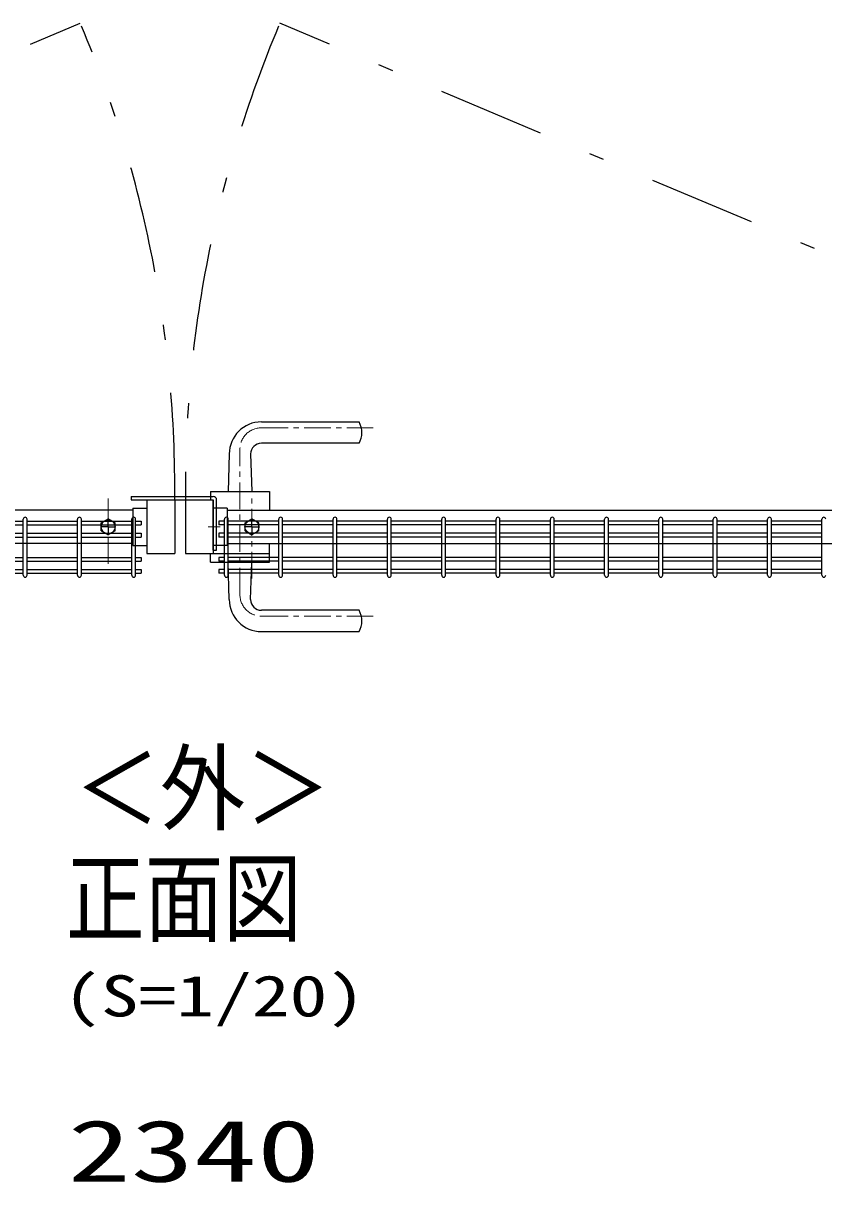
# Model space of a CAD drawing. Units: millimetres, scale not verified. Extents: x -4425 to 4425, y -3150 to 3150.
# Drawn here: x 1471 to 2219, y 1011 to 2094 of the extents above; entities that cross this region are included whole.
import ezdxf
from ezdxf.enums import TextEntityAlignment as Align

# ---------------------------------------------------------------- set-up
doc = ezdxf.new("R2010")
doc.units = ezdxf.units.MM
doc.header["$LTSCALE"] = 20
doc.linetypes.add('USER1', pattern=[2, 1.25, -0.25, 0.25, -0.25])
doc.linetypes.add('USER4', pattern=[10.7, 5, -2.5, 0.7, -2.5])
for name, color, linetype, lineweight in [('0-2_Jﾊﾟﾈﾙ', 3, 'Continuous', 25), ('0-3_寸法線', 4, 'Continuous', 25), ('0-7_外形線', 7, 'Continuous', 25), ('0-8_扉縦枠', 7, 'Continuous', 25), ('0-B_扉横枠', 7, 'Continuous', 25), ('0-D_ハッチング', 4, 'Continuous', 25), ('0-E_丁番', 3, 'Continuous', 25), ('0-F_軸線', 1, 'USER1', 9)]:
    doc.layers.add(name, color=color, linetype=linetype, lineweight=lineweight)
doc.layers.add('1-4_D-TITLE', color=7, linetype='Continuous')
doc.styles.add('ＭＳ ゴシック', font='')
doc.styles.get('ＭＳ ゴシック').set_extended_font_data('MS Gothic')

msp = doc.modelspace()

# ---------------------------------------------------------------- linework, layer by layer
at = {"layer": '0-2_Jﾊﾟﾈﾙ'}
for p, q in [((1423.46, 1629.22), (1470.62, 1629.22)), ((1423.46, 1625.62), (1470.62, 1625.62)), ((1470.62, 1578.62), (1470.62, 1631.02)), ((1474.22, 1578.62), (1474.22, 1631.02)), ((1474.22, 1629.22), (1521.39, 1629.22)), ((1474.22, 1625.62), (1521.39, 1625.62)), ((1521.39, 1578.62), (1521.39, 1631.02)), ((1524.99, 1578.62), (1524.99, 1631.02)), ((1524.99, 1629.22), (1572.16, 1629.22)), ((1524.99, 1625.62), (1572.16, 1625.62)), ((1572.16, 1578.62), (1572.16, 1631.02)), ((1575.76, 1578.62), (1575.76, 1631.02)), ((1575.76, 1629.22), (1580.96, 1629.22)), ((1575.76, 1625.62), (1580.96, 1625.62)), ((1580.96, 1629.22), (1580.96, 1625.62)), ((1653.56, 1629.22), (1653.56, 1625.62)), ((1658.76, 1629.22), (1653.56, 1629.22)), ((1658.76, 1625.62), (1653.56, 1625.62)), ((1658.76, 1578.62), (1658.76, 1631.02)), ((1662.36, 1578.62), (1662.36, 1631.02)), ((1709.53, 1629.22), (1662.36, 1629.22)), ((1709.53, 1625.62), (1662.36, 1625.62)), ((1709.53, 1578.62), (1709.53, 1631.02)), ((1713.13, 1578.62), (1713.13, 1631.02)), ((1760.3, 1629.22), (1713.13, 1629.22)), ((1760.3, 1625.62), (1713.13, 1625.62)), ((1760.3, 1578.62), (1760.3, 1631.02)), ((1763.9, 1578.62), (1763.9, 1631.02)), ((1811.07, 1629.22), (1763.9, 1629.22)), ((1811.07, 1625.62), (1763.9, 1625.62)), ((1811.07, 1578.62), (1811.07, 1631.02)), ((1814.67, 1578.62), (1814.67, 1631.02)), ((1861.84, 1629.22), (1814.67, 1629.22)), ((1861.84, 1625.62), (1814.67, 1625.62)), ((1861.84, 1578.62), (1861.84, 1631.02)), ((1865.44, 1578.62), (1865.44, 1631.02)), ((1912.61, 1629.22), (1865.44, 1629.22)), ((1912.61, 1625.62), (1865.44, 1625.62)), ((1912.61, 1578.62), (1912.61, 1631.02)), ((1916.21, 1578.62), (1916.21, 1631.02)), ((1963.38, 1629.22), (1916.21, 1629.22)), ((1963.38, 1625.62), (1916.21, 1625.62)), ((1963.38, 1578.62), (1963.38, 1631.02)), ((1966.98, 1578.62), (1966.98, 1631.02)), ((2014.15, 1629.22), (1966.98, 1629.22)), ((2014.15, 1625.62), (1966.98, 1625.62)), ((2014.15, 1578.62), (2014.15, 1631.02)), ((2017.75, 1578.62), (2017.75, 1631.02)), ((2064.92, 1629.22), (2017.75, 1629.22)), ((2064.92, 1625.62), (2017.75, 1625.62)), ((2064.92, 1578.62), (2064.92, 1631.02)), ((2068.52, 1578.62), (2068.52, 1631.02)), ((2115.69, 1629.22), (2068.52, 1629.22)), ((2115.69, 1625.62), (2068.52, 1625.62)), ((2115.69, 1578.62), (2115.69, 1631.02)), ((2119.29, 1578.62), (2119.29, 1631.02)), ((2166.46, 1629.22), (2119.29, 1629.22)), ((2166.46, 1625.62), (2119.29, 1625.62)), ((2166.46, 1578.62), (2166.46, 1631.02)), ((2170.06, 1578.62), (2170.06, 1631.02)), ((2217.22, 1629.22), (2170.06, 1629.22)), ((2217.22, 1625.62), (2170.06, 1625.62)), ((2217.22, 1578.62), (2217.22, 1631.02)), ((1423.46, 1617.92), (1470.62, 1617.92)), ((1474.22, 1617.92), (1521.39, 1617.92)), ((1524.99, 1617.92), (1572.16, 1617.92)), ((1575.76, 1617.92), (1580.96, 1617.92)), ((1580.96, 1617.92), (1580.96, 1614.32)), ((1653.56, 1617.92), (1653.56, 1614.32)), ((1658.76, 1617.92), (1653.56, 1617.92)), ((1709.53, 1617.92), (1662.36, 1617.92)), ((1760.3, 1617.92), (1713.13, 1617.92)), ((1811.07, 1617.92), (1763.9, 1617.92)), ((1861.84, 1617.92), (1814.67, 1617.92)), ((1912.61, 1617.92), (1865.44, 1617.92)), ((1963.38, 1617.92), (1916.21, 1617.92)), ((2014.15, 1617.92), (1966.98, 1617.92)), ((2064.92, 1617.92), (2017.75, 1617.92)), ((2115.69, 1617.92), (2068.52, 1617.92)), ((2166.46, 1617.92), (2119.29, 1617.92)), ((2217.22, 1617.92), (2170.06, 1617.92)), ((1423.46, 1614.32), (1470.62, 1614.32)), ((1474.22, 1614.32), (1521.39, 1614.32)), ((1524.99, 1614.32), (1572.16, 1614.32)), ((1575.76, 1614.32), (1580.96, 1614.32)), ((1658.76, 1614.32), (1653.56, 1614.32)), ((1709.53, 1614.32), (1662.36, 1614.32)), ((1760.3, 1614.32), (1713.13, 1614.32)), ((1811.07, 1614.32), (1763.9, 1614.32)), ((1861.84, 1614.32), (1814.67, 1614.32)), ((1912.61, 1614.32), (1865.44, 1614.32)), ((1963.38, 1614.32), (1916.21, 1614.32)), ((2014.15, 1614.32), (1966.98, 1614.32)), ((2064.92, 1614.32), (2017.75, 1614.32)), ((2115.69, 1614.32), (2068.52, 1614.32)), ((2166.46, 1614.32), (2119.29, 1614.32)), ((2217.22, 1614.32), (2170.06, 1614.32)), ((1423.46, 1595.32), (1470.62, 1595.32)), ((1474.22, 1595.32), (1521.39, 1595.32)), ((1524.99, 1595.32), (1572.16, 1595.32)), ((1575.76, 1595.32), (1580.96, 1595.32)), ((1580.96, 1595.32), (1580.96, 1591.72)), ((1653.56, 1595.32), (1653.56, 1591.72)), ((1658.76, 1595.32), (1653.56, 1595.32)), ((1709.53, 1595.32), (1662.36, 1595.32)), ((1760.3, 1595.32), (1713.13, 1595.32)), ((1811.07, 1595.32), (1763.9, 1595.32)), ((1861.84, 1595.32), (1814.67, 1595.32)), ((1912.61, 1595.32), (1865.44, 1595.32)), ((1963.38, 1595.32), (1916.21, 1595.32)), ((2014.15, 1595.32), (1966.98, 1595.32)), ((2064.92, 1595.32), (2017.75, 1595.32)), ((2115.69, 1595.32), (2068.52, 1595.32)), ((2166.46, 1595.32), (2119.29, 1595.32)), ((2217.22, 1595.32), (2170.06, 1595.32)), ((1423.46, 1591.72), (1470.62, 1591.72)), ((1423.46, 1584.02), (1470.62, 1584.02)), ((1474.22, 1591.72), (1521.39, 1591.72)), ((1474.22, 1584.02), (1521.39, 1584.02)), ((1524.99, 1591.72), (1572.16, 1591.72)), ((1524.99, 1584.02), (1572.16, 1584.02)), ((1575.76, 1591.72), (1580.96, 1591.72)), ((1575.76, 1584.02), (1580.96, 1584.02)), ((1580.96, 1584.02), (1580.96, 1580.42)), ((1658.76, 1591.72), (1653.56, 1591.72)), ((1653.56, 1584.02), (1653.56, 1580.42)), ((1658.76, 1584.02), (1653.56, 1584.02)), ((1709.53, 1591.72), (1662.36, 1591.72)), ((1709.53, 1584.02), (1662.36, 1584.02)), ((1760.3, 1591.72), (1713.13, 1591.72)), ((1760.3, 1584.02), (1713.13, 1584.02)), ((1811.07, 1591.72), (1763.9, 1591.72)), ((1811.07, 1584.02), (1763.9, 1584.02)), ((1861.84, 1591.72), (1814.67, 1591.72)), ((1861.84, 1584.02), (1814.67, 1584.02)), ((1912.61, 1591.72), (1865.44, 1591.72)), ((1912.61, 1584.02), (1865.44, 1584.02)), ((1963.38, 1591.72), (1916.21, 1591.72)), ((1963.38, 1584.02), (1916.21, 1584.02)), ((2014.15, 1591.72), (1966.98, 1591.72)), ((2014.15, 1584.02), (1966.98, 1584.02)), ((2064.92, 1591.72), (2017.75, 1591.72)), ((2064.92, 1584.02), (2017.75, 1584.02)), ((2115.69, 1591.72), (2068.52, 1591.72)), ((2115.69, 1584.02), (2068.52, 1584.02)), ((2166.46, 1591.72), (2119.29, 1591.72)), ((2166.46, 1584.02), (2119.29, 1584.02)), ((2217.22, 1591.72), (2170.06, 1591.72)), ((2217.22, 1584.02), (2170.06, 1584.02)), ((1423.46, 1580.42), (1470.62, 1580.42)), ((1474.22, 1580.42), (1521.39, 1580.42)), ((1524.99, 1580.42), (1572.16, 1580.42)), ((1575.76, 1580.42), (1580.96, 1580.42)), ((1658.76, 1580.42), (1653.56, 1580.42)), ((1709.53, 1580.42), (1662.36, 1580.42)), ((1760.3, 1580.42), (1713.13, 1580.42)), ((1811.07, 1580.42), (1763.9, 1580.42)), ((1861.84, 1580.42), (1814.67, 1580.42)), ((1912.61, 1580.42), (1865.44, 1580.42)), ((1963.38, 1580.42), (1916.21, 1580.42)), ((2014.15, 1580.42), (1966.98, 1580.42)), ((2064.92, 1580.42), (2017.75, 1580.42)), ((2115.69, 1580.42), (2068.52, 1580.42)), ((2166.46, 1580.42), (2119.29, 1580.42)), ((2217.22, 1580.42), (2170.06, 1580.42))]:
    msp.add_line(p, q, dxfattribs=at)
for centre, start, end in [((1472.42, 1631.02), 0, 180), ((1523.19, 1631.02), 0, 180), ((1573.96, 1631.02), 0, 180), ((1660.56, 1631.02), 0, 180), ((1711.33, 1631.02), 0, 180), ((1762.1, 1631.02), 0, 180), ((1812.87, 1631.02), 0, 180), ((1863.64, 1631.02), 0, 180), ((1914.41, 1631.02), 0, 180), ((1965.18, 1631.02), 0, 180), ((2015.95, 1631.02), 0, 180), ((2066.72, 1631.02), 0, 180), ((2117.49, 1631.02), 0, 180), ((2168.26, 1631.02), 0, 180), ((2219.02, 1631.02), 0, 180), ((1472.42, 1578.62), 180, 0), ((1523.19, 1578.62), 180, 0), ((1573.96, 1578.62), 180, 0), ((1660.56, 1578.62), 180, 0), ((1711.33, 1578.62), 180, 0), ((1762.1, 1578.62), 180, 0), ((1812.87, 1578.62), 180, 0), ((1863.64, 1578.62), 180, 0), ((1914.41, 1578.62), 180, 0), ((1965.18, 1578.62), 180, 0), ((2015.95, 1578.62), 180, 0), ((2066.72, 1578.62), 180, 0), ((2117.49, 1578.62), 180, 0), ((2168.26, 1578.62), 180, 0), ((2219.02, 1578.62), 180, 0)]:
    msp.add_arc(centre, 1.8, start, end, dxfattribs=at)
at = {"layer": '0-7_外形線'}
for p, q in [((1693.26, 1721.92), (1784.58, 1721.92)), ((1784.58, 1701.92), (1693.26, 1701.92)), ((1663.26, 1691.92), (1662.26, 1656.92)), ((1683.26, 1691.92), (1684.26, 1656.92)), ((1645.76, 1656.92), (1645.76, 1648.92)), ((1645.76, 1656.92), (1700.76, 1656.92)), ((1700.76, 1656.92), (1700.76, 1639.42)), ((1543.57, 1620.17), (1550.06, 1616.42)), ((1556.56, 1620.17), (1550.06, 1616.42)), ((1700.76, 1590.92), (1700.76, 1608.42)), ((1645.76, 1590.92), (1645.76, 1598.92)), ((1645.76, 1590.92), (1700.76, 1590.92)), ((1663.26, 1555.92), (1662.26, 1590.92)), ((1683.26, 1555.92), (1684.26, 1590.92)), ((1784.58, 1545.92), (1693.26, 1545.92)), ((1693.26, 1525.92), (1784.58, 1525.92))]:
    msp.add_line(p, q, dxfattribs=at)
for centre, radius, start, end in [((1693.26, 1691.92), 30, 90, 180), ((1767.26, 1711.92), 20, 330, 30), ((1693.26, 1691.92), 10, 90, 180), ((1693.26, 1555.92), 30, 180, 270), ((1693.26, 1555.92), 10, 180, 270), ((1767.26, 1535.92), 20, 330, 30)]:
    msp.add_arc(centre, radius, start, end, dxfattribs=at)
at = {"layer": '0-8_扉縦枠'}
for p, q in [((1586.26, 1648.92), (1586.26, 1598.92)), ((1586.26, 1648.92), (1612.26, 1648.92)), ((1612.26, 1648.92), (1612.26, 1598.92)), ((1622.26, 1648.92), (1622.26, 1598.92)), ((1622.26, 1648.92), (1648.26, 1648.92)), ((1648.26, 1648.92), (1648.26, 1598.92)), ((1586.26, 1598.92), (1612.26, 1598.92)), ((1622.26, 1598.92), (1700.76, 1598.92))]:
    msp.add_line(p, q, dxfattribs=at)
at = {"layer": '0-B_扉横枠'}
for p, q in [((1573.26, 1639.42), (559.26, 1639.42)), ((1573.26, 1641.37), (1573.26, 1606.47)), ((1573.26, 1641.37), (1586.26, 1641.37)), ((1661.26, 1641.37), (1648.26, 1641.37)), ((1661.26, 1641.37), (1661.26, 1606.47)), ((1661.26, 1639.42), (2675.26, 1639.42)), ((1543.57, 1627.67), (1550.06, 1631.42)), ((1543.57, 1620.17), (1543.57, 1627.67)), ((1556.56, 1627.67), (1550.06, 1631.42)), ((1550.06, 1624.1), (1550.06, 1630.51)), ((1556.56, 1620.17), (1556.56, 1627.67)), ((1677.97, 1627.67), (1684.46, 1631.42)), ((1677.97, 1620.17), (1677.97, 1627.67)), ((1690.96, 1627.67), (1684.46, 1631.42)), ((1684.46, 1624.1), (1684.46, 1630.51)), ((1690.96, 1620.17), (1690.96, 1627.67)), ((1549.88, 1623.92), (1543.48, 1623.92)), ((1549.97, 1623.92), (1550.15, 1623.92)), ((1550.06, 1623.83), (1550.06, 1624.01)), ((1550.06, 1623.74), (1550.06, 1617.34)), ((1550.24, 1623.92), (1556.65, 1623.92)), ((1684.28, 1623.92), (1677.88, 1623.92)), ((1677.97, 1620.17), (1684.46, 1616.42)), ((1684.37, 1623.92), (1684.55, 1623.92)), ((1684.46, 1623.83), (1684.46, 1624.01)), ((1684.46, 1623.74), (1684.46, 1617.34)), ((1690.96, 1620.17), (1684.46, 1616.42)), ((1684.64, 1623.92), (1691.05, 1623.92)), ((1573.26, 1608.42), (559.26, 1608.42)), ((1573.26, 1606.47), (1586.26, 1606.47)), ((1661.26, 1606.47), (1648.26, 1606.47)), ((1661.26, 1608.42), (2675.26, 1608.42))]:
    msp.add_line(p, q, dxfattribs=at)
for centre in [(1550.06, 1623.92), (1684.46, 1623.92)]:
    msp.add_circle(centre, 6.5, dxfattribs=at)
at = {"layer": '0-D_ハッチング', "linetype": 'USER4'}
for p, q in [((491.39, 1659.6), (1523.97, 2094.46)), ((2743.14, 1659.6), (1710.56, 2094.46))]:
    msp.add_line(p, q, dxfattribs=at)
for centre, start, end in [((498.84, 1659.78), 359.45045, 22.82564), ((2735.69, 1659.78), 157.17436, 180.54955)]:
    msp.add_arc(centre, 1113.48, start, end, dxfattribs=at)
at = {"layer": '0-E_丁番'}
for p, q in [((1571.46, 1652.12), (1571.46, 1648.92)), ((1571.46, 1652.12), (1648.26, 1652.12)), ((1571.46, 1648.92), (1648.26, 1648.92)), ((1648.26, 1602.12), (1648.26, 1648.92)), ((1651.46, 1602.12), (1651.46, 1648.92)), ((1648.26, 1602.12), (1651.46, 1602.12))]:
    msp.add_line(p, q, dxfattribs=at)
msp.add_arc((1648.26, 1648.92), 3.2, 360, 90, dxfattribs=at)
at = {"layer": '0-F_軸線'}
for p, q in [((1693.26, 1716.42), (1797.78, 1716.42)), ((1673.26, 1560.42), (1673.26, 1696.42)), ((1550.06, 1589.27), (1550.06, 1650.34)), ((1550.06, 1589.27), (1550.06, 1650.34)), ((1684.46, 1575.52), (1684.46, 1650.34)), ((1654.61, 1623.92), (1643.42, 1623.92)), ((1693.26, 1540.42), (1797.78, 1540.42))]:
    msp.add_line(p, q, dxfattribs=at)
for centre, start, end in [((1693.26, 1696.42), 90, 180), ((1693.26, 1560.42), 180, 270)]:
    msp.add_arc(centre, 20, start, end, dxfattribs=at)

# ---------------------------------------------------------------- texts
at = {"layer": '0-3_寸法線', "color": 2, "style": 'ＭＳ ゴシック', "width": 1.5}
msp.add_text('2340', height=57.77, dxfattribs=at).set_placement((1512.26, 994.5), align=Align.BOTTOM_LEFT)
at = {"layer": '0-7_外形線', "style": 'ＭＳ ゴシック', "width": 0.9}
msp.add_text('＜外＞', height=64.96, dxfattribs=at).set_placement((1518.67, 1327.68), align=Align.BOTTOM_LEFT)
at = {"layer": '1-4_D-TITLE', "style": 'ＭＳ ゴシック'}
for s, height, width, p in [('正面図', 67.3, 0.8, (1510.69, 1222.99)), ('(S=1/20)', 38.42, 1.35, (1507.95, 1154.81))]:
    msp.add_text(s, height=height, dxfattribs=dict(at, width=width)).set_placement(p, align=Align.BOTTOM_LEFT)

doc.saveas('drawing.dxf')
